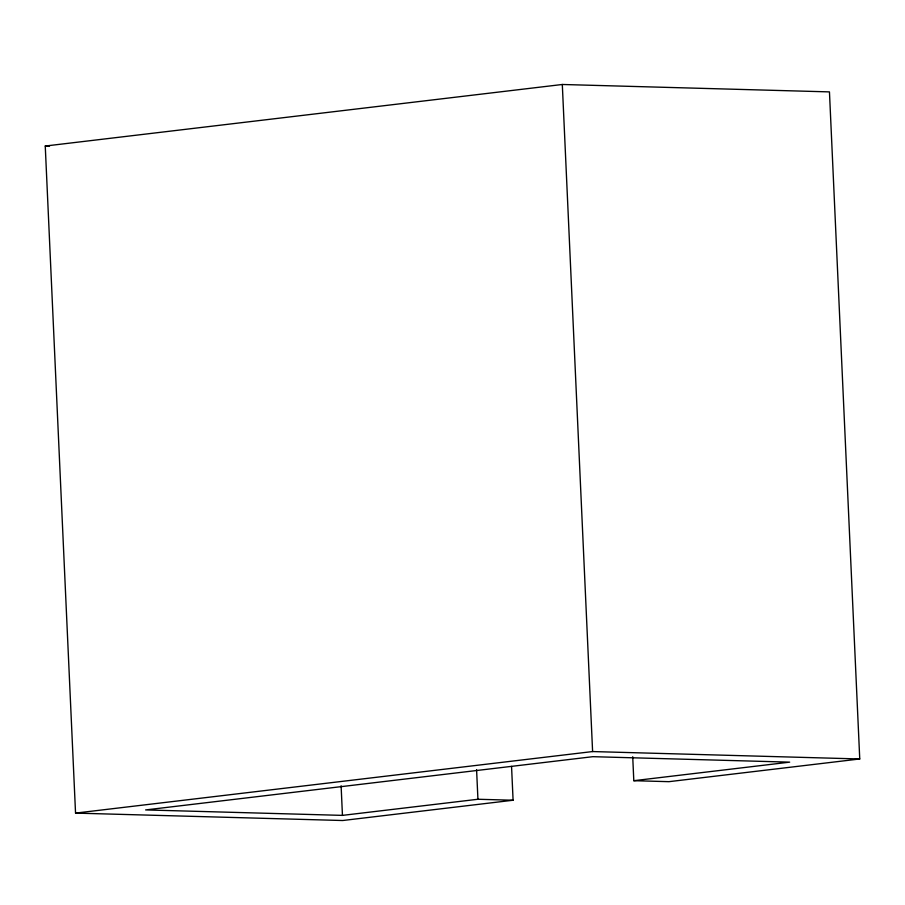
<?xml version="1.0" encoding="UTF-8"?>
<svg xmlns="http://www.w3.org/2000/svg" width="905" height="905" viewBox="0 0 905 905"><rect width="100%" height="100%" fill="white"/><g stroke="black" fill="none" stroke-linecap="round" stroke-linejoin="round"><path stroke-width="1.36" d="M511.551 766.388L513.09 800.235L342.69 820.518L75.545 813.109L45.25 146.033L562.31 84.482L829.455 91.891L859.75 758.967L668.953 781.671L633.805 780.698L632.719 756.727M75.545 813.109L592.605 751.557L859.75 758.967M633.805 780.698L789.68 762.146L592.843 756.682L145.615 809.93L342.452 815.382L477.931 799.262L513.09 800.235M45.25 146.033L49.492 146.157M562.31 84.482L592.605 751.557M476.584 769.646L477.931 799.262M341.106 785.766L342.452 815.382"/></g></svg>
